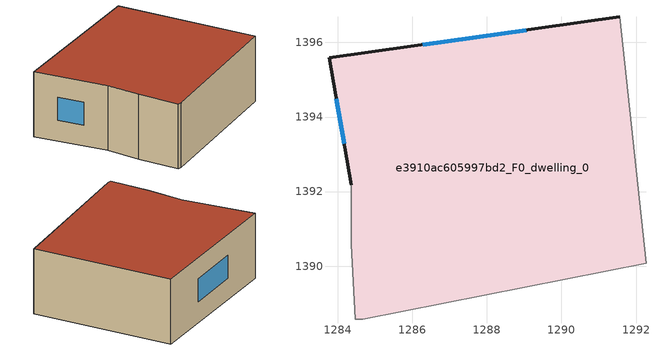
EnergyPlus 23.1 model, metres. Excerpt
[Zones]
e3910ac605997bd2_F0_dwelling_0
 floor ground (EU_floor_Construction): 1291.57,1396.68 1292.27,1390.08 1284.66,1388.58 1284.46,1388.58 1284.36,1390.58 1284.36,1392.18 1283.76,1395.58 z0
 wall outside (EU_wall_Construction): 1291.57,1396.68 1283.76,1395.58 1284.36,1392.18 z0:3
 wall adiabatic (EU_wall_Construction): 1284.36,1392.18 1284.36,1390.58 1284.46,1388.58 1284.66,1388.58 1292.27,1390.08 1291.57,1396.68 z0:3
 window (EU_Window_Construction): 1283.96,1394.49 1284.17,1393.28 / 1289.05,1396.33 1286.28,1395.94 z0.97:2.03
 roof outside (EU_roof_Construction): 1292.27,1390.08 1291.57,1396.68 1283.76,1395.58 1284.36,1392.18 1284.36,1390.58 1284.46,1388.58 1284.66,1388.58 z3
[Building]
EU S2 Campaign: North Axis=0; Terrain=City; Solar Distribution=FullExterior
[Site:Location]
Lyon-Bron: Latitude=45.75; Longitude=5; Time Zone=1; Elevation=198
[SizingPeriod:WeatherFileDays]
AnnualSizingPeriod: Begin Month=1; Begin Day of Month=1; End Month=12; End Day of Month=31; Day of Week for Start Day=Monday; Use Weather File Daylight Saving Period=No; Use Weather File Rain and Snow Indicators=No
[MATERIAL]
EU_InternalMass_Material: Roughness=MediumRough; Thickness=0.1; Conductivity=1; Density=1800; Specific Heat=900; Thermal Absorptance=0.9; Solar Absorptance=0.7; Visible Absorptance=0.7
[MATERIAL:NOMASS] Roughness=MediumRough; Thermal Absorptance=0.9; Solar Absorptance=0.7; Visible Absorptance=0.7
Name | Thermal Resistance
EU_wall_NoMass | 2.20426
EU_roof_NoMass | 1.82421
EU_floor_NoMass | 2.14752
[WINDOWMATERIAL:SIMPLEGLAZINGSYSTEM]
EU_Window_SimpleGlazing: UFactor=2.59914; Solar Heat Gain Coefficient=0.76; Visible Transmittance=0.76
[CONSTRUCTION]
EU_wall_Construction: EU_wall_NoMass
EU_roof_Construction: EU_roof_NoMass
EU_floor_Construction: EU_floor_NoMass
EU_Window_Construction: EU_Window_SimpleGlazing
EU_InternalMass_Construction: EU_InternalMass_Material
[ZONE]
e3910ac605997bd2_F0_dwelling_0: Type=1; Multiplier=1; Ceiling Height=autocalculate; Volume=160.05; Floor Area=autocalculate; Part of Total Floor Area=Yes
[INTERNALMASS]
e3910ac605997bd2_F0_dwelling_0_EU_InternalMass: Construction=EU_InternalMass_Construction; Zone or ZoneList=e3910ac605997bd2_F0_dwelling_0; Surface Area=53.3501
[OTHEREQUIPMENT]
EU_Step8_InternalGain_e3910ac605997bd2_F0_dwelling_0_f000: Fuel Type=Electricity; Zone or ZoneList or Space or SpaceList=e3910ac605997bd2_F0_dwelling_0; Schedule=EU_Step8_GainSchedule_e3910ac605997bd2_F0_dwelling_0_f000; Design Level Calculation Method=Watts/Area; Power per Zone Floor Area=1; Fraction Latent=0; Fraction Radiant=0; Fraction Lost=0; Carbon Dioxide Generation Rate=0; EndUse Subcategory=EU_Step8_InternalGains
[ZONEVENTILATION:DESIGNFLOWRATE]
EU_ConstantAir_e3910ac605997bd2_F0_dwelling_0: Zone or ZoneList or Space or SpaceList=e3910ac605997bd2_F0_dwelling_0; Schedule=EU_AlwaysOn; Design Flow Rate Calculation Method=AirChanges/Hour; Air Changes per Hour=0.567084; Ventilation Type=Natural; Fan Pressure Rise=0; Fan Total Efficiency=1; Constant Term Coefficient=1; Temperature Term Coefficient=0; Velocity Term Coefficient=0; Velocity Squared Term Coefficient=0; Minimum Indoor Temperature=-100; Maximum Indoor Temperature=100; Delta Temperature=-100; Minimum Outdoor Temperature=-100; Maximum Outdoor Temperature=100; Maximum Wind Speed=40
[HVACTEMPLATE:THERMOSTAT]
EU_HeatOnly_e3910ac605997bd2_F0_dwelling_0: Constant Heating Setpoint=20; Constant Cooling Setpoint=50
[HVACTEMPLATE:ZONE:IDEALLOADSAIRSYSTEM]
e3910ac605997bd2_F0_dwelling_0: Template Thermostat=EU_HeatOnly_e3910ac605997bd2_F0_dwelling_0; System Availability Schedule=EU_AlwaysOn; Maximum Heating Supply Air Temperature=50; Minimum Cooling Supply Air Temperature=13; Maximum Heating Supply Air Humidity Ratio=0.0156; Minimum Cooling Supply Air Humidity Ratio=0.0077; Heating Limit=NoLimit; Cooling Limit=NoLimit; Heating Availability Schedule=EU_AlwaysOn; Cooling Availability Schedule=EU_CoolingOff; Dehumidification Control Type=ConstantSensibleHeatRatio; Cooling Sensible Heat Ratio=0.7; Dehumidification Setpoint=60; Humidification Control Type=None; Humidification Setpoint=30; Outdoor Air Method=None; Outdoor Air Flow Rate per Person=0.00944; Outdoor Air Flow Rate per Zone Floor Area=0; Outdoor Air Flow Rate per Zone=0; Demand Controlled Ventilation Type=None; Outdoor Air Economizer Type=NoEconomizer; Heat Recovery Type=None; Sensible Heat Recovery Effectiveness=0.7; Latent Heat Recovery Effectiveness=0.65
[SIZING:ZONE]
e3910ac605997bd2_F0_dwelling_0: Zone Cooling Design Supply Air Temperature Input Method=SupplyAirTemperature; Zone Cooling Design Supply Air Temperature=13; Zone Heating Design Supply Air Temperature Input Method=SupplyAirTemperature; Zone Heating Design Supply Air Temperature=50; Zone Cooling Design Supply Air Humidity Ratio=0.008; Zone Heating Design Supply Air Humidity Ratio=0.008; Cooling Design Air Flow Method=DesignDay; Cooling Design Air Flow Rate=0; Cooling Minimum Air Flow per Zone Floor Area=0.000762; Cooling Minimum Air Flow=0; Cooling Minimum Air Flow Fraction=0.2; Heating Design Air Flow Method=DesignDay; Heating Design Air Flow Rate=0; Heating Maximum Air Flow per Zone Floor Area=0.002032; Heating Maximum Air Flow=0.141576; Heating Maximum Air Flow Fraction=0.3; Account for Dedicated Outdoor Air System=No; Dedicated Outdoor Air System Control Strategy=NeutralSupplyAir; Dedicated Outdoor Air Low Setpoint Temperature for Design=autosize; Dedicated Outdoor Air High Setpoint Temperature for Design=autosize; Zone Load Sizing Method=Sensible Load Only No Latent Load; Zone Latent Cooling Design Supply Air Humidity Ratio Input Method=HumidityRatioDifference; Zone Cooling Design Supply Air Humidity Ratio Difference=0.005; Zone Latent Heating Design Supply Air Humidity Ratio Input Method=HumidityRatioDifference; Zone Humidification Design Supply Air Humidity Ratio Difference=0.005
[SCHEDULE:CONSTANT]
Name | Hourly Value
EU_AlwaysOn | 1
EU_CoolingOff | 0
[SCHEDULE:FILE]
EU_Step8_GainSchedule_e3910ac605997bd2_F0_dwelling_0_f000: File=../../schedules/e3910ac605997bd2/e3910ac605997bd2_F0_dwelling_0_f000_gain.csv; Column Number=1; Rows to Skip at Top=0; Number of Hours of Data=8760; Column Separator=Comma; Interpolate to Timestep=No; Minutes per Item=60; Adjust Schedule for Daylight Savings=Yes
